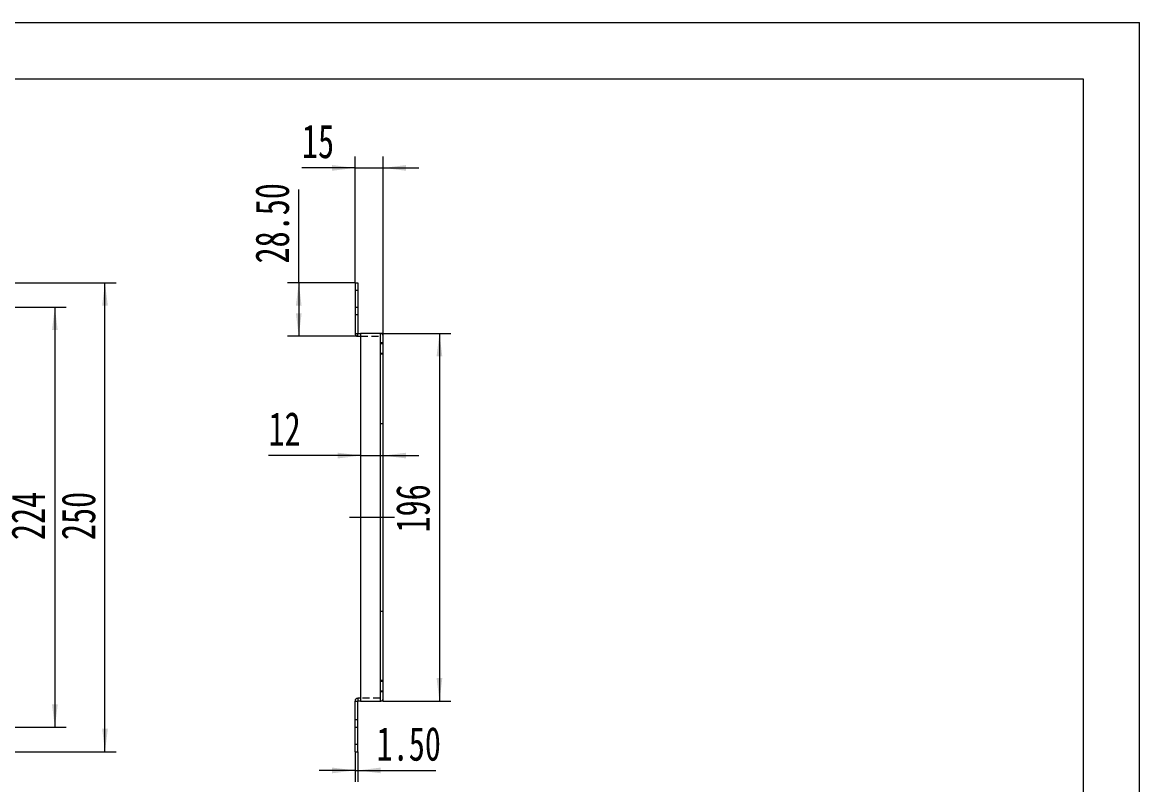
# Model space of a CAD drawing. Header units: millimetres. Extents: x 0 to 840, y 0 to 594.
# Drawn here: x 443.1 to 840.2, y 323.5 to 594.4 of the extents above; entities that cross this region are included whole.
import ezdxf

# ---------------------------------------------------------------- set-up
doc = ezdxf.new("R2010")
doc.units = ezdxf.units.MM
doc.header["$LTSCALE"] = 2
doc.linetypes.add('CENTERX2', pattern=[20.319999999999997, 12.7, -2.54, 2.54, -2.54])
doc.linetypes.add('HIDDEN', pattern=[1.905, 1.27, -0.635])
doc.layers.add('A-TITLEBLOCK', color=7, linetype='Continuous', lineweight=15)
doc.styles.add('SLDTEXTSTYLE1', font='TXT', dxfattribs={"width": 0.7})
doc.dimstyles.new('SLDDIMSTYLE0', dxfattribs={"dimtxt": 12, "dimasz": 8.16, "dimexe": 0, "dimexo": 0.0625, "dimgap": 3, "dimtad": 2, "dimlfac": 1.5, "dimrnd": 1e-09, "dimzin": 12, "dimdsep": 46, "dimtxsty": 'SLDTEXTSTYLE1', "dimsah": 1, "dimcen": 0.09, "dimadec": 0, "dimazin": 3, "dimtfac": 1, "dimtofl": 0, "dimtmove": 0, "dimatfit": 3, "dimfxl": 0, "dimfrac": 2, "dimtolj": 1, "dimtzin": 12, "dimarcsym": 0})
doc.dimstyles.new('SLDDIMSTYLE1', dxfattribs={"dimtxt": 12, "dimasz": 8.16, "dimexe": 0, "dimexo": 0.0625, "dimgap": 3, "dimtad": 2, "dimlfac": 1.5, "dimrnd": 1e-09, "dimzin": 12, "dimdsep": 46, "dimtxsty": 'SLDTEXTSTYLE1', "dimsah": 1, "dimcen": 0.09, "dimadec": 0, "dimazin": 3, "dimtfac": 1, "dimtmove": 0, "dimatfit": 0, "dimfxl": 0, "dimfrac": 2, "dimtolj": 1, "dimtzin": 12, "dimarcsym": 0})
doc.dimstyles.new('SLDDIMSTYLE4', dxfattribs={"dimtxt": 12, "dimasz": 8.16, "dimexe": 0, "dimexo": 0.0625, "dimgap": 3, "dimtad": 2, "dimlfac": 1.5, "dimrnd": 1e-09, "dimzin": 4, "dimdsep": 46, "dimtxsty": 'SLDTEXTSTYLE1', "dimsah": 1, "dimcen": 0.09, "dimadec": 0, "dimazin": 1, "dimtfac": 1, "dimtofl": 0, "dimtmove": 0, "dimatfit": 3, "dimfxl": 0, "dimfrac": 2, "dimtolj": 1, "dimtzin": 12, "dimarcsym": 0})
doc.dimstyles.new('SLDDIMSTYLE5', dxfattribs={"dimtxt": 12, "dimasz": 8.16, "dimexe": 0, "dimexo": 0.0625, "dimgap": 3, "dimtad": 2, "dimlfac": 1.5, "dimrnd": 1e-09, "dimzin": 4, "dimdsep": 46, "dimtxsty": 'SLDTEXTSTYLE1', "dimsah": 1, "dimcen": 0.09, "dimadec": 0, "dimazin": 1, "dimtfac": 1, "dimtmove": 0, "dimatfit": 0, "dimfxl": 0, "dimfrac": 2, "dimtolj": 1, "dimtzin": 12, "dimarcsym": 0})

# ---------------------------------------------------------------- blocks, each defined once
blk = doc.blocks.new('_D_1')
at = {"layer": 'A-TITLEBLOCK'}
for p, q in [((354.4506019020945, 493.2003602520945), (458.635590878604, 493.2003602520945)), ((454.635590878604, 493.2003602520945), (454.635590878604, 343.8670269187612)), ((354.4506019020945, 343.8670269187612), (458.635590878604, 343.8670269187612))]:
    blk.add_line(p, q, dxfattribs=at)
for points in [[(454.635590878604, 493.2003602520945), (453.619590878604, 485.0403602520945), (455.651590878604, 485.0403602520945)], [(454.635590878604, 343.8670269187612), (455.651590878604, 352.0270269187612), (453.619590878604, 352.0270269187612)]]:
    blk.add_solid(points, dxfattribs=at)
at = {"layer": 'A-TITLEBLOCK', "insert": (439.1667777685098, 410.4216964305231), "char_height": 12, "attachment_point": 1, "rotation": 90.00000000000041, "style": 'SLDTEXTSTYLE1'}
blk.add_mtext('224', dxfattribs=at)
blk = doc.blocks.new('_D_7')
at = {"layer": 'A-TITLEBLOCK'}
for p, q in [((391.117268568762, 501.8670269187621), (476.4506019020954, 501.8670269187621)), ((472.4506019020953, 335.2003602520954), (472.4506019020953, 501.8670269187621)), ((391.2506019020954, 335.2003602520954), (476.4506019020954, 335.2003602520954))]:
    blk.add_line(p, q, dxfattribs=at)
for points in [[(472.4506019020953, 501.8670269187621), (471.4346019020953, 493.707026918762), (473.4666019020954, 493.707026918762)], [(472.4506019020953, 335.2003602520954), (473.4666019020954, 343.3603602520954), (471.4346019020953, 343.3603602520954)]]:
    blk.add_solid(points, dxfattribs=at)
at = {"layer": 'A-TITLEBLOCK', "insert": (456.9817887920012, 410.4216964305231), "char_height": 12, "attachment_point": 1, "rotation": 90, "style": 'SLDTEXTSTYLE1'}
blk.add_mtext('250', dxfattribs=at)
blk = doc.blocks.new('_D_10')
at = {"layer": 'A-TITLEBLOCK'}
for p, q in [((561.3097930195408, 501.8670269187621), (561.3097930195408, 546.6901543338992)), ((571.309793019541, 483.867026918762), (571.309793019541, 546.6901543338992)), ((561.3097930195408, 542.6901543338992), (542.4387864041025, 542.6901543338992)), ((561.3097930195408, 542.6901543338992), (571.309793019541, 542.6901543338992)), ((571.309793019541, 542.6901543338992), (584.009793019541, 542.6901543338992))]:
    blk.add_line(p, q, dxfattribs=at)
for points in [[(561.3097930195408, 542.6901543338992), (553.1497930195409, 543.7061543338991), (553.1497930195409, 541.6741543338992)], [(571.309793019541, 542.6901543338992), (579.4697930195409, 541.6741543338992), (579.4697930195409, 543.7061543338991)]]:
    blk.add_solid(points, dxfattribs=at)
at = {"layer": 'A-TITLEBLOCK', "insert": (542.4387864041024, 558.1589674439932), "char_height": 12, "attachment_point": 1, "style": 'SLDTEXTSTYLE1'}
blk.add_mtext('15', dxfattribs=at)
blk = doc.blocks.new('_D_11')
at = {"layer": 'A-TITLEBLOCK'}
for p, q in [((541.3097930195402, 501.8670269187621), (541.3097930195404, 535.017026932173)), ((561.3097930195408, 501.8670269187621), (537.3097930195402, 501.8670269187621)), ((541.3097930195402, 501.8670269187621), (541.30979301954, 482.8670269187621)), ((562.3097930195408, 482.8670269187621), (537.30979301954, 482.8670269187621))]:
    blk.add_line(p, q, dxfattribs=at)
for points in [[(541.3097930195402, 501.8670269187621), (540.2937930195402, 493.707026918762), (542.3257930195401, 493.707026918762)], [(541.30979301954, 482.8670269187621), (542.32579301954, 491.0270269187621), (540.2937930195401, 491.0270269187621)]]:
    blk.add_solid(points, dxfattribs=at)
at = {"layer": 'A-TITLEBLOCK', "insert": (525.8409799094461, 508.7170269053508), "char_height": 12, "attachment_point": 1, "rotation": 90.00000000000026, "style": 'SLDTEXTSTYLE1'}
blk.add_mtext('28.50', dxfattribs=at)
blk = doc.blocks.new('_D_12')
at = {"layer": 'A-TITLEBLOCK'}
for p, q in [((563.309793019541, 440.4486028520002), (530.5549954425951, 440.4486028520002)), ((563.309793019541, 440.4486028520002), (571.309793019541, 440.4486028520002)), ((571.309793019541, 440.4486028520002), (584.009793019541, 440.4486028520002))]:
    blk.add_line(p, q, dxfattribs=at)
for points in [[(563.309793019541, 440.4486028520002), (555.149793019541, 441.4646028520003), (555.149793019541, 439.4326028520002)], [(571.309793019541, 440.4486028520002), (579.4697930195409, 439.4326028520002), (579.4697930195409, 441.4646028520003)]]:
    blk.add_solid(points, dxfattribs=at)
at = {"layer": 'A-TITLEBLOCK', "insert": (530.554995442595, 455.9174159620945), "char_height": 12, "attachment_point": 1, "style": 'SLDTEXTSTYLE1'}
blk.add_mtext('12', dxfattribs=at)
blk = doc.blocks.new('_D_13')
at = {"layer": 'A-TITLEBLOCK'}
for p, q in [((571.309793019541, 483.867026918762), (595.309793019541, 483.867026918762)), ((591.309793019541, 483.867026918762), (591.309793019541, 353.2003602520953)), ((571.309793019541, 353.2003602520953), (595.309793019541, 353.2003602520953))]:
    blk.add_line(p, q, dxfattribs=at)
for points in [[(591.309793019541, 483.867026918762), (590.293793019541, 475.707026918762), (592.3257930195409, 475.707026918762)], [(591.309793019541, 353.2003602520953), (592.3257930195409, 361.3603602520953), (590.293793019541, 361.3603602520953)]]:
    blk.add_solid(points, dxfattribs=at)
at = {"layer": 'A-TITLEBLOCK', "insert": (575.8409799094469, 413.1073422638364), "char_height": 12, "attachment_point": 1, "rotation": 90.00000000000041, "style": 'SLDTEXTSTYLE1'}
blk.add_mtext('196', dxfattribs=at)
blk = doc.blocks.new('_D_14')
at = {"layer": 'A-TITLEBLOCK'}
for p, q in [((561.309793019541, 335.2003602520953), (561.309793019541, 324.5508557026052)), ((562.309793019541, 335.2003602520953), (562.309793019541, 324.5508557026052)), ((561.309793019541, 328.5508557026052), (548.6097930195409, 328.5508557026052)), ((561.309793019541, 328.5508557026052), (562.309793019541, 328.5508557026052)), ((562.309793019541, 328.5508557026052), (590.0242214337055, 328.5508557026052))]:
    blk.add_line(p, q, dxfattribs=at)
for points in [[(561.309793019541, 328.5508557026052), (553.149793019541, 329.5668557026053), (553.149793019541, 327.5348557026052)], [(562.309793019541, 328.5508557026052), (570.4697930195409, 327.5348557026052), (570.4697930195409, 329.5668557026053)]]:
    blk.add_solid(points, dxfattribs=at)
at = {"layer": 'A-TITLEBLOCK', "insert": (568.9742208704415, 344.0196688126995), "char_height": 12, "attachment_point": 1, "style": 'SLDTEXTSTYLE1'}
blk.add_mtext('1.50', dxfattribs=at)

msp = doc.modelspace()

# ---------------------------------------------------------------- linework, layer by layer
at = {"color": 7, "linetype": 'Continuous', "lineweight": 15}
for p, q in [((561.309793243058, 501.867026918762), (561.309793243058, 483.8670252100955)), ((561.309793243058, 501.867026918762), (562.3097927860891, 501.867026918762)), ((562.3097927860891, 501.867026918762), (562.3097927860891, 483.8670252100955)), ((561.309793243058, 483.8670252100955), (562.3097927860891, 483.8670252100955)), ((562.3097927860891, 483.8670252100955), (563.3097929500019, 483.8670252100955)), ((562.3097927860891, 482.8670281505913), (562.3097927860891, 483.8670252100955)), ((562.3097927860891, 482.8670281505913), (563.3097929500019, 482.8670281505913)), ((563.3097929500019, 483.8670252100955), (563.3097929500019, 353.2003619607618)), ((570.3097930108482, 483.8670252100955), (563.3097929500019, 483.8670252100955)), ((570.3097930108482, 353.2003619607618), (570.3097930108482, 483.8670252100955)), ((571.3097930195406, 483.8670252100955), (570.3097930108482, 483.8670252100955)), ((571.3097930195406, 353.2003619607618), (571.3097930195406, 483.8670252100955)), ((562.3097927860891, 354.200359020266), (562.3097927860891, 353.2003619607618)), ((563.3097929500019, 354.200359020266), (562.3097927860891, 354.200359020266)), ((561.309793243058, 353.2003619607618), (562.3097927860891, 353.2003619607618)), ((561.309793243058, 335.2003602520953), (561.309793243058, 353.2003619607618)), ((563.3097929500019, 353.2003619607618), (562.3097927860891, 353.2003619607618)), ((562.3097927860891, 335.2003602520953), (562.3097927860891, 353.2003619607618)), ((563.3097929500019, 353.2003619607618), (570.3097930108482, 353.2003619607618)), ((571.3097930195406, 353.2003619607618), (570.3097930108482, 353.2003619607618)), ((561.309793243058, 335.2003602520953), (562.3097927860891, 335.2003602520953))]:
    msp.add_line(p, q, dxfattribs=at)
at = {"color": 7, "linetype": 'HIDDEN', "lineweight": 0}
for p, q in [((561.309793243058, 499.2003598149946), (562.3097927860891, 499.2003598149946)), ((561.309793243058, 493.2003625568082), (562.3097927860891, 493.2003625568082)), ((561.309793243058, 490.5336954530408), (562.3097927860891, 490.5336954530408)), ((563.3097929500019, 482.8670281505913), (570.3097930108482, 482.8670281505913)), ((571.3097930195406, 480.2003610468239), (570.3097930108482, 480.2003610468239)), ((570.3097930108482, 476.8670259253512), (571.3097930195406, 476.8670259253512)), ((570.3097930108482, 451.8670274154674), (571.3097930195406, 451.8670274154674)), ((570.3097930108482, 385.2003597553899), (571.3097930195406, 385.2003597553899)), ((571.3097930195406, 360.200361245506), (570.3097930108482, 360.200361245506)), ((570.3097930108482, 354.200359020266), (563.3097929500019, 354.200359020266)), ((570.3097930108482, 356.8670261240334), (571.3097930195406, 356.8670261240334)), ((562.3097927860891, 346.5336917178165), (561.309793243058, 346.5336917178165)), ((561.309793243058, 343.8670246140491), (562.3097927860891, 343.8670246140491)), ((561.309793243058, 337.8670273558627), (562.3097927860891, 337.8670273558627))]:
    msp.add_line(p, q, dxfattribs=at)
at = {"color": 7, "linetype": 'Continuous', "lineweight": 0}
for p, q in [((571.3097930195407, 480.5336935854286), (570.3097930195407, 480.5336935854286)), ((571.3097930195405, 480.5336935854286), (570.3097930195405, 480.5336935854286)), ((571.3097930195407, 476.5336935854286), (570.3097930195407, 476.5336935854286)), ((571.3097930195405, 476.5336935854286), (570.3097930195405, 476.5336935854286)), ((571.3097930195405, 360.5336935854286), (570.3097930195405, 360.5336935854286)), ((571.3097930195407, 360.5336935854286), (570.3097930195407, 360.5336935854286)), ((571.3097930195405, 356.5336935854286), (570.3097930195405, 356.5336935854286)), ((571.3097930195407, 356.5336935854286), (570.3097930195407, 356.5336935854286))]:
    msp.add_line(p, q, dxfattribs=at)
at = {"color": 7, "linetype": 'Continuous', "lineweight": 15}
for centre, start, end in [((562.3097930195406, 483.8670269187621), 180, 270.0000000000008), ((562.3097930195406, 353.2003602520953), 90, 180)]:
    msp.add_arc(centre, 1, start, end, dxfattribs=at)
at = {"color": 7, "linetype": 'HIDDEN', "lineweight": 0}
for centre, start, end in [((570.3097930195406, 482.867026918762), 3.256887993818641e-12, 90), ((570.3097930195406, 354.2003602520953), 270.0000000000008, 0)]:
    msp.add_arc(centre, 1, start, end, dxfattribs=at)
at = {"layer": 'A-TITLEBLOCK', "linetype": 'Continuous'}
for p, q in [((0.1576871307064909, 594.429560313279), (840.1576871307066, 594.429560313279)), ((840.1576871307067, 0.4295603132788746), (840.1576871307066, 594.429560313279)), ((50.12681954392262, 574.3505407521128), (820.1268195439228, 574.3505407521128)), ((820.1268195439228, 574.3505407521128), (820.1268195439229, 20.35054075211262))]:
    msp.add_line(p, q, dxfattribs=at)
at = {"layer": 'A-TITLEBLOCK', "linetype": 'CENTERX2', "lineweight": 0, "ltscale": 0.6666666666666666}
msp.add_line((559.309793019541, 418.5336935854287), (575.309793019541, 418.5336935854287), dxfattribs=at)

# ---------------------------------------------------------------- dimensions: what is measured, and where the dimension line sits
at = {"layer": 'A-TITLEBLOCK'}
for base, p1, p2, dimstyle, picture, middle in [((571.309793019541, 542.6901543339063), (561.3097930195408, 501.8670269187621), (571.309793019541, 483.867026918762), 'SLDDIMSTYLE1', '_D_10', (547.705453282112, 542.6901543339063)), ((571.309793019541, 440.4486028520072), (563.309793019541, 483.867026918762), (571.309793019541, 483.867026918762), 'SLDDIMSTYLE1', '_D_12', (535.8216623206059, 440.4486028520072)), ((562.309793019541, 328.5508557026129), (561.309793019541, 335.2003602520953), (562.309793019541, 335.2003602520953), 'SLDDIMSTYLE5', '_D_14', (579.4992211520712, 328.5508557026129))]:
    dim = msp.add_linear_dim(base=base, p1=p1, p2=p2, dimstyle=dimstyle, dxfattribs=at)
    dim.commit()
    dim.dimension.update_dxf_attribs({"geometry": picture, "text_midpoint": middle, "dimtype": 160})
for base, p1, p2, dimstyle, picture, middle in [((541.3097930195402, 482.8670269187621), (561.3097930195408, 501.8670269187621), (562.3097930195408, 482.8670269187621), 'SLDDIMSTYLE4', '_D_11', (541.3097930195403, 521.8670269187621)), ((472.4506019020954, 501.8670269187621), (391.2506019020954, 335.2003602520954), (391.117268568762, 501.8670269187621), 'SLDDIMSTYLE0', '_D_7', (472.4506019020954, 418.321696980376)), ((454.635590878604, 343.8670269187612), (354.4506019020945, 493.2003602520945), (354.4506019020945, 343.8670269187612), 'SLDDIMSTYLE0', '_D_1', (454.635590878604, 418.321696980376)), ((591.309793019541, 353.2003602520953), (571.309793019541, 483.867026918762), (571.309793019541, 353.2003602520953), 'SLDDIMSTYLE0', '_D_13', (591.309793019541, 420.9906758648942))]:
    dim = msp.add_linear_dim(base=base, p1=p1, p2=p2, angle=90.0000000000002, dimstyle=dimstyle, dxfattribs=at)
    dim.commit()
    dim.dimension.update_dxf_attribs({"geometry": picture, "text_midpoint": middle, "dimtype": 160})

doc.saveas('drawing.dxf')
